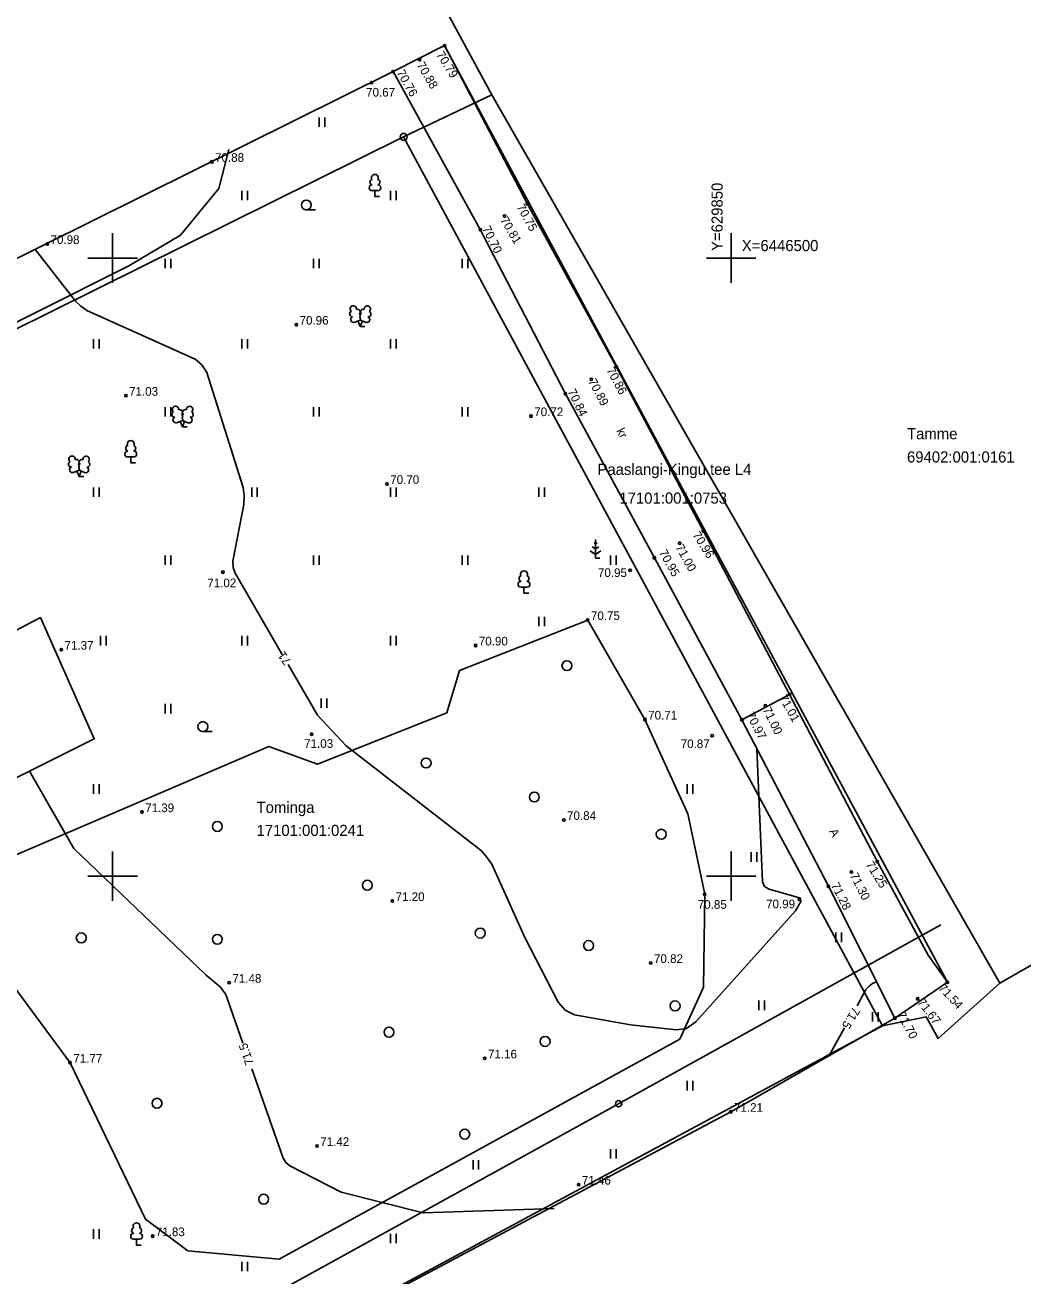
# Model space of a CAD drawing. Extents: x 629029 to 631575, y 6446036 to 6447247.
# Drawn here: x 629792.9 to 629873.6, y 6446417.7 to 6446518.8 of the extents above; entities that cross this region are included whole.
import ezdxf

# ---------------------------------------------------------------- set-up
doc = ezdxf.new("R2010")
doc.units = 0
for name, color, linetype in [('HALJASTUS', 7, 'Continuous'), ('HORISONTAAL-EH2000', 7, 'Continuous'), ('KORGUS-EH2000', 7, 'Continuous'), ('MOOTPIIR', 7, 'Continuous'), ('MPOHULIIN', 7, 'Continuous'), ('PIIR', 7, 'Continuous'), ('PIIRIMLEITUD', 7, 'Continuous'), ('POST', 7, 'Continuous'), ('PUU', 7, 'Continuous'), ('TEE', 7, 'Continuous'), ('VORK', 7, 'Continuous')]:
    doc.layers.add(name, color=color, linetype=linetype)

msp = doc.modelspace()

# ---------------------------------------------------------------- linework, layer by layer
at = {"layer": 'HALJASTUS'}
for p, q in [((629816.69, 6446511.38), (629816.69, 6446510.62)), ((629817.15, 6446511.38), (629817.15, 6446510.62)), ((629810.45, 6446505.44), (629810.45, 6446504.67)), ((629810.91, 6446505.44), (629810.91, 6446504.67)), ((629822.45, 6446505.44), (629822.45, 6446504.67)), ((629822.91, 6446505.44), (629822.91, 6446504.67)), ((629815.66, 6446503.89), (629816.41, 6446503.89)), ((629804.24, 6446499.93), (629804.24, 6446499.17)), ((629804.7, 6446499.93), (629804.7, 6446499.17)), ((629816.24, 6446499.93), (629816.24, 6446499.17)), ((629816.7, 6446499.93), (629816.7, 6446499.17)), ((629828.24, 6446499.93), (629828.24, 6446499.17)), ((629828.7, 6446499.93), (629828.7, 6446499.17)), ((629798.45, 6446493.44), (629798.45, 6446492.67)), ((629798.91, 6446493.44), (629798.91, 6446492.67)), ((629810.45, 6446493.44), (629810.45, 6446492.67)), ((629810.91, 6446493.44), (629810.91, 6446492.67)), ((629822.45, 6446493.44), (629822.45, 6446492.67)), ((629822.91, 6446493.44), (629822.91, 6446492.67)), ((629804.24, 6446487.93), (629804.24, 6446487.17)), ((629804.7, 6446487.93), (629804.7, 6446487.17)), ((629816.24, 6446487.93), (629816.24, 6446487.17)), ((629816.7, 6446487.93), (629816.7, 6446487.17)), ((629828.24, 6446487.93), (629828.24, 6446487.17)), ((629828.7, 6446487.93), (629828.7, 6446487.17)), ((629798.45, 6446481.44), (629798.45, 6446480.67)), ((629798.91, 6446481.44), (629798.91, 6446480.67)), ((629811.24, 6446481.44), (629811.24, 6446480.67)), ((629811.69, 6446481.44), (629811.69, 6446480.67)), ((629822.45, 6446481.44), (629822.45, 6446480.67)), ((629822.91, 6446481.44), (629822.91, 6446480.67)), ((629834.45, 6446481.44), (629834.45, 6446480.67)), ((629834.91, 6446481.44), (629834.91, 6446480.67)), ((629804.24, 6446475.93), (629804.24, 6446475.17)), ((629804.7, 6446475.93), (629804.7, 6446475.17)), ((629816.24, 6446475.93), (629816.24, 6446475.17)), ((629816.7, 6446475.93), (629816.7, 6446475.17)), ((629828.24, 6446475.93), (629828.24, 6446475.17)), ((629828.7, 6446475.93), (629828.7, 6446475.17)), ((629840.24, 6446475.93), (629840.24, 6446475.17)), ((629840.7, 6446475.93), (629840.7, 6446475.17)), ((629834.45, 6446470.99), (629834.45, 6446470.23)), ((629834.91, 6446470.99), (629834.91, 6446470.23)), ((629799.02, 6446469.44), (629799.02, 6446468.67)), ((629799.48, 6446469.44), (629799.48, 6446468.67)), ((629810.45, 6446469.44), (629810.45, 6446468.67)), ((629810.91, 6446469.44), (629810.91, 6446468.67)), ((629822.45, 6446469.44), (629822.45, 6446468.67)), ((629822.91, 6446469.44), (629822.91, 6446468.67)), ((629816.85, 6446464.37), (629816.85, 6446463.61)), ((629817.31, 6446464.37), (629817.31, 6446463.61)), ((629804.24, 6446463.93), (629804.24, 6446463.17)), ((629804.7, 6446463.93), (629804.7, 6446463.17)), ((629807.29, 6446461.7), (629808.04, 6446461.7)), ((629798.45, 6446457.44), (629798.45, 6446456.67)), ((629798.91, 6446457.44), (629798.91, 6446456.67)), ((629846.45, 6446457.44), (629846.45, 6446456.67)), ((629846.91, 6446457.44), (629846.91, 6446456.67)), ((629851.61, 6446451.93), (629851.61, 6446451.17)), ((629852.06, 6446451.93), (629852.06, 6446451.17)), ((629858.45, 6446445.44), (629858.45, 6446444.67)), ((629858.91, 6446445.44), (629858.91, 6446444.67)), ((629852.24, 6446439.93), (629852.24, 6446439.17)), ((629852.7, 6446439.93), (629852.7, 6446439.17)), ((629861.43, 6446439), (629861.43, 6446438.24)), ((629861.88, 6446439), (629861.88, 6446438.24)), ((629846.45, 6446433.44), (629846.45, 6446432.67)), ((629846.91, 6446433.44), (629846.91, 6446432.67)), ((629840.24, 6446427.93), (629840.24, 6446427.17)), ((629840.7, 6446427.93), (629840.7, 6446427.17)), ((629829.13, 6446427.04), (629829.13, 6446426.28)), ((629829.58, 6446427.04), (629829.58, 6446426.28)), ((629798.45, 6446421.44), (629798.45, 6446420.67)), ((629798.91, 6446421.44), (629798.91, 6446420.67)), ((629822.45, 6446421.06), (629822.45, 6446420.3)), ((629822.91, 6446421.06), (629822.91, 6446420.3)), ((629810.45, 6446418.81), (629810.45, 6446418.05)), ((629810.91, 6446418.81), (629810.91, 6446418.05))]:
    msp.add_line(p, q, dxfattribs=at)
msp.add_lwpolyline([(629809.39, 6446508.79), (629808.58, 6446505.62), (629805.49, 6446501.86), (629801.32, 6446499.37), (629762.78, 6446480.03), (629755.08, 6446476.76)], dxfattribs=at)
for points in [[(629780.46, 6446463.72), (629794.16, 6446470.92), (629798.51, 6446461.11), (629784.94, 6446454.33)], [(629790.54, 6446451.03), (629812.62, 6446460.49), (629816.55, 6446459.06), (629827, 6446463.2), (629828.03, 6446466.63), (629838.4, 6446470.72), (629843.03, 6446462.67), (629846.5, 6446455.03), (629847.86, 6446448.53), (629847.77, 6446441.03), (629845.84, 6446436.81), (629813.45, 6446419.01), (629806.07, 6446419.7), (629802.65, 6446422.25), (629796.56, 6446434.91), (629791.5, 6446441.77)]]:
    msp.add_lwpolyline(points, close=True, dxfattribs=at)
for centre in [(629815.66, 6446504.29), (629836.72, 6446467.03), (629807.29, 6446462.1), (629825.34, 6446459.15), (629834.09, 6446456.4), (629808.46, 6446454.02), (629844.34, 6446453.39), (629820.59, 6446449.27), (629797.46, 6446445.01), (629808.46, 6446444.89), (629829.71, 6446445.39), (629838.47, 6446444.39), (629845.47, 6446439.51), (629822.34, 6446437.38), (629834.96, 6446436.63), (629803.59, 6446431.63), (629828.46, 6446429.13), (629812.21, 6446423.87)]:
    msp.add_circle(centre, 0.4, dxfattribs=at)
at = {"layer": 'HORISONTAAL-EH2000'}
for points in [[(629813.7, 6446467.94), (629809.89, 6446474.52), (629809.74, 6446474.97), (629809.72, 6446475.48), (629810.61, 6446480.06), (629810.63, 6446480.78), (629810.54, 6446481.43), (629807.61, 6446490.73), (629807.22, 6446491.36), (629806.66, 6446491.81), (629797.92, 6446495.76), (629797.42, 6446496.1), (629796.99, 6446496.5), (629793.76, 6446500.66)], [(629852.08, 6446460.31), (629852.53, 6446449.54), (629852.69, 6446449.17), (629853.07, 6446448.95), (629855.59, 6446448.22), (629855.63, 6446447.96), (629855.2, 6446447.2), (629847.14, 6446438.21), (629846.38, 6446437.69), (629845.57, 6446437.56), (629841.87, 6446437.97), (629837.34, 6446438.77), (629836.59, 6446439.16), (629836, 6446439.8), (629833.31, 6446445.03), (629830.65, 6446450.96), (629830.22, 6446451.57), (629829.81, 6446452.06), (629818.88, 6446460.53), (629816.55, 6446463.03), (629814.18, 6446467.13)], [(629810.53, 6446436.48), (629809.14, 6446440.44), (629808.71, 6446441.02), (629807.55, 6446442), (629796.87, 6446452.23), (629793.27, 6446458.49)], [(629861.75, 6446441.45), (629861.42, 6446441.31), (629861.15, 6446441.11), (629860.89, 6446440.82), (629860.17, 6446439.52)], [(629859.16, 6446437.73), (629857.88, 6446435.45)], [(629835.7, 6446423.12), (629825.1, 6446422.78), (629818.48, 6446424.45), (629814.31, 6446426.58), (629814.01, 6446426.85), (629813.79, 6446427.18), (629811.25, 6446434.41)]]:
    msp.add_lwpolyline(points, dxfattribs=at)
at = {"layer": 'KORGUS-EH2000'}
for centre in [(629826.83, 6446517.18), (629824.82, 6446516.05), (629822.67, 6446515.08), (629820.93, 6446514.19), (629808.02, 6446507.78), (629833.52, 6446504.41), (629831.68, 6446503.39), (629829.72, 6446502.3), (629794.72, 6446501.14), (629814.85, 6446494.61), (629840.71, 6446491.22), (629838.69, 6446490.19), (629801.07, 6446488.86), (629836.6, 6446489.02), (629833.82, 6446487.21), (629822.18, 6446481.73), (629847.75, 6446477.91), (629845.84, 6446476.93), (629843.79, 6446475.75), (629808.91, 6446474.59), (629841.83, 6446474.74), (629838.4, 6446470.72), (629795.85, 6446468.32), (629829.34, 6446468.66), (629854.72, 6446464.7), (629852.76, 6446463.78), (629843.03, 6446462.67), (629850.86, 6446462.65), (629816.08, 6446461.48), (629848.46, 6446461.36), (629802.37, 6446455.18), (629836.47, 6446454.55), (629861.82, 6446451.17), (629859.72, 6446450.34), (629857.86, 6446449.18), (629822.61, 6446447.99), (629847.86, 6446448.53), (629855.5, 6446448.13), (629843.5, 6446442.98), (629809.42, 6446441.38), (629867.48, 6446441.42), (629865.08, 6446440.08), (629863.23, 6446438.51), (629796.56, 6446434.91), (629830.08, 6446435.26), (629849.97, 6446430.94), (629816.52, 6446428.18), (629837.67, 6446425.05), (629803.23, 6446420.88)]:
    msp.add_circle(centre, 0.1, dxfattribs=at)
at = {"layer": 'MOOTPIIR'}
msp.add_lwpolyline([(629782.74, 6446427.98), (629754.06, 6446481.02), (629822.67, 6446515.08), (629826.83, 6446517.18), (629867.48, 6446441.42), (629863.23, 6446438.51), (629849.97, 6446430.94), (629796.65, 6446402.54), (629789.55, 6446415.39)], close=True, dxfattribs=at)
at = {"layer": 'MPOHULIIN'}
msp.add_lwpolyline([(629792.96, 6446405.14), (629805.66, 6446412.15), (629840.9, 6446431.59), (629866.94, 6446446.05)], dxfattribs=at)
at = {"layer": 'PIIR'}
for points in [[(629608.26, 6446946.11), (629731.7, 6447021.36), (629734.06, 6447017.05), (629827.66, 6446847.09), (629864.24, 6446780.14), (629905.44, 6446704.65), (630004.9, 6446517.56), (629871.72, 6446441.34), (629830.64, 6446513.21), (629735.28, 6446689.01), (629708.18, 6446738.7), (629601.93, 6446930.64)], [(629603.13, 6446400.28), (629476.8, 6446555.33), (629721.47, 6446681.87), (629727.12, 6446684.79), (629735.28, 6446689.01), (629830.64, 6446513.21), (629823.51, 6446509.81), (629756.3, 6446476.44), (629612.19, 6446404.85)], [(629830.64, 6446513.21), (629871.72, 6446441.34), (629866.72, 6446436.86), (629865.75, 6446438.62), (629862.22, 6446437.88), (629823.51, 6446509.81)], [(629756.3, 6446476.44), (629823.51, 6446509.81), (629862.22, 6446437.88), (629799.56, 6446404.07), (629648.94, 6446330.67), (629612.19, 6446404.85)]]:
    msp.add_lwpolyline(points, close=True, dxfattribs=at)
msp.add_lwpolyline([(629028.78, 6446061.75), (629535.51, 6446279.94), (629648.94, 6446330.67), (629799.56, 6446404.07), (629862.22, 6446437.88), (629865.75, 6446438.62), (629866.72, 6446436.86), (629871.72, 6446441.34), (630004.9, 6446517.56), (630006.08, 6446515.78), (630136.15, 6446596.83), (630271.73, 6446680.57), (630323.47, 6446713.12)], dxfattribs=at)
at = {"layer": 'PIIRIMLEITUD'}
msp.add_circle((629823.53, 6446509.8), 0.285, dxfattribs=at)
at = {"layer": 'POST'}
for radius in [0.25, 0.0234]:
    msp.add_circle((629840.9, 6446431.59), radius, dxfattribs=at)
at = {"layer": 'PUU'}
for p, q in [((629821.44, 6446505.45), (629820.96, 6446505.45)), ((629821.2, 6446504.97), (629821.2, 6446505.45)), ((629821.58, 6446504.97), (629821.2, 6446504.97)), ((629819.57, 6446494.81), (629820.01, 6446494.98)), ((629820.01, 6446494.47), (629819.83, 6446494.91)), ((629820.01, 6446494.98), (629820.45, 6446494.8)), ((629820.01, 6446494.47), (629820.19, 6446494.91)), ((629820.39, 6446494.47), (629820.01, 6446494.47)), ((629805.2, 6446486.68), (629805.65, 6446486.86)), ((629805.64, 6446486.35), (629805.47, 6446486.79)), ((629805.64, 6446486.35), (629805.82, 6446486.79)), ((629805.65, 6446486.86), (629806.09, 6446486.68)), ((629806.02, 6446486.35), (629805.64, 6446486.35)), ((629801.7, 6446483.91), (629801.22, 6446483.91)), ((629801.46, 6446483.44), (629801.46, 6446483.91)), ((629801.84, 6446483.44), (629801.46, 6446483.44)), ((629796.84, 6446482.65), (629797.29, 6446482.83)), ((629797.28, 6446482.32), (629797.11, 6446482.76)), ((629797.28, 6446482.32), (629797.46, 6446482.76)), ((629797.66, 6446482.32), (629797.28, 6446482.32)), ((629797.29, 6446482.83), (629797.73, 6446482.65)), ((629838.61, 6446476.31), (629839.03, 6446476.03)), ((629839.03, 6446476.47), (629838.77, 6446476.65)), ((629839.03, 6446476.87), (629838.91, 6446476.95)), ((629839.03, 6446477.22), (629839.03, 6446475.72)), ((629839.16, 6446476.95), (629839.03, 6446476.87)), ((629839.3, 6446476.65), (629839.03, 6446476.47)), ((629839.03, 6446476.03), (629839.46, 6446476.31)), ((629839.39, 6446475.72), (629839.03, 6446475.72)), ((629833.49, 6446473.37), (629833.01, 6446473.37)), ((629833.25, 6446472.9), (629833.25, 6446473.37)), ((629833.63, 6446472.9), (629833.25, 6446472.9)), ((629802.17, 6446420.63), (629801.69, 6446420.63)), ((629801.93, 6446420.16), (629801.93, 6446420.63)), ((629802.31, 6446420.16), (629801.93, 6446420.16))]:
    msp.add_line(p, q, dxfattribs=at)
for points in [[(629820.01, 6446495.48), (629819.99, 6446495.4), (629819.99, 6446495.38), (629820, 6446495.35), (629820.02, 6446495.32), (629820.03, 6446495.3), (629820.01, 6446495.26), (629819.99, 6446495.21), (629819.98, 6446495.19), (629819.99, 6446495.17), (629820, 6446495.14), (629820.03, 6446495.08), (629820.04, 6446495.06), (629820.03, 6446495.04), (629820.02, 6446495.01), (629820.01, 6446494.98)], [(629805.65, 6446487.35), (629805.63, 6446487.28), (629805.63, 6446487.26), (629805.64, 6446487.23), (629805.66, 6446487.19), (629805.66, 6446487.17), (629805.65, 6446487.14), (629805.62, 6446487.09), (629805.62, 6446487.06), (629805.62, 6446487.05), (629805.63, 6446487.02), (629805.67, 6446486.96), (629805.67, 6446486.94), (629805.67, 6446486.92), (629805.65, 6446486.88), (629805.65, 6446486.86)], [(629797.29, 6446483.32), (629797.27, 6446483.25), (629797.27, 6446483.23), (629797.28, 6446483.2), (629797.3, 6446483.16), (629797.3, 6446483.14), (629797.29, 6446483.11), (629797.26, 6446483.06), (629797.26, 6446483.03), (629797.26, 6446483.02), (629797.27, 6446482.99), (629797.31, 6446482.93), (629797.31, 6446482.91), (629797.31, 6446482.89), (629797.29, 6446482.85), (629797.29, 6446482.83)]]:
    msp.add_lwpolyline(points, dxfattribs=at)
for centre, radius, start, end in [((629821.2, 6446506.49), 0.277, 332.5799, 207.4201), ((629820.97, 6446505.68), 0.238, 90.0016, 269.3953), ((629821.03, 6446506.14), 0.233, 109.0217, 253.1415), ((629821.37, 6446506.14), 0.233, 286.8508, 70.9859), ((629821.44, 6446505.68), 0.238, 270.6047, 89.9984), ((629819.38, 6446495.47), 0.224, 111.4304, 274.4987), ((629819.45, 6446495.89), 0.256, 111.5027, 232.5173), ((629819.45, 6446495.89), 0.256, 350.4856, 111.5002), ((629819.79, 6446495.63), 0.224, 308.5041, 111.5725), ((629820.01, 6446495.24), 0.237, 66.7655, 111.5015), ((629820.25, 6446495.63), 0.225, 67.7016, 230.5126), ((629820.59, 6446495.88), 0.256, 67.6168, 188.6314), ((629820.66, 6446495.46), 0.224, 264.6183, 67.6866), ((629820.59, 6446495.88), 0.256, 306.5997, 67.6143), ((629819.48, 6446495.03), 0.237, 111.5014, 291.5004), ((629820.54, 6446495.02), 0.237, 247.6166, 67.6155), ((629805.01, 6446487.35), 0.224, 111.4304, 274.4987), ((629805.08, 6446487.76), 0.256, 111.5027, 232.5173), ((629805.08, 6446487.76), 0.256, 350.4856, 111.5002), ((629805.42, 6446487.51), 0.224, 308.5041, 111.5725), ((629805.88, 6446487.51), 0.225, 67.7016, 230.5126), ((629806.22, 6446487.75), 0.256, 67.6168, 188.6314), ((629806.29, 6446487.34), 0.224, 264.6183, 67.6866), ((629806.22, 6446487.75), 0.256, 306.5997, 67.6143), ((629805.11, 6446486.91), 0.237, 111.5014, 291.5004), ((629805.65, 6446487.12), 0.237, 66.7655, 111.5015), ((629806.18, 6446486.9), 0.237, 247.6166, 67.6155), ((629801.22, 6446484.15), 0.238, 90.0016, 269.3953), ((629801.29, 6446484.61), 0.233, 109.0217, 253.1415), ((629801.46, 6446484.96), 0.277, 332.5799, 207.4201), ((629801.63, 6446484.61), 0.233, 286.8508, 70.9859), ((629801.7, 6446484.15), 0.238, 270.6047, 89.9984), ((629796.65, 6446483.32), 0.224, 111.4304, 274.4987), ((629796.72, 6446483.73), 0.256, 111.5027, 232.5173), ((629796.72, 6446483.73), 0.256, 350.4856, 111.5002), ((629797.06, 6446483.48), 0.224, 308.5041, 111.5725), ((629797.29, 6446483.08), 0.237, 66.7655, 111.5015), ((629797.52, 6446483.48), 0.225, 67.7016, 230.5126), ((629797.86, 6446483.72), 0.256, 67.6168, 188.6314), ((629797.93, 6446483.31), 0.224, 264.6183, 67.6866), ((629797.86, 6446483.72), 0.256, 306.5997, 67.6143), ((629796.76, 6446482.88), 0.237, 111.5014, 291.5004), ((629797.82, 6446482.87), 0.237, 247.6166, 67.6155), ((629833.08, 6446474.07), 0.233, 109.0217, 253.1415), ((629833.25, 6446474.42), 0.277, 332.5799, 207.4201), ((629833.42, 6446474.07), 0.233, 286.8508, 70.9859), ((629833.01, 6446473.61), 0.238, 90.0016, 269.3953), ((629833.49, 6446473.61), 0.238, 270.6047, 89.9984), ((629801.93, 6446421.68), 0.277, 332.5799, 207.4201), ((629801.7, 6446420.87), 0.238, 90.0016, 269.3953), ((629801.76, 6446421.33), 0.233, 109.0217, 253.1415), ((629802.1, 6446421.33), 0.233, 286.8508, 70.9859), ((629802.17, 6446420.87), 0.238, 270.6047, 89.9984)]:
    msp.add_arc(centre, radius, start, end, dxfattribs=at)
at = {"layer": 'TEE'}
msp.add_line((629850.86, 6446462.65), (629854.72, 6446464.7), dxfattribs=at)
for points in [[(629826.83, 6446517.18), (629833.52, 6446504.41), (629840.71, 6446491.22), (629847.75, 6446477.91), (629854.72, 6446464.7), (629861.82, 6446451.17), (629865.91, 6446443.62), (629867.48, 6446441.42)], [(629822.67, 6446515.08), (629829.72, 6446502.3), (629836.6, 6446489.02), (629843.79, 6446475.75), (629850.86, 6446462.65), (629857.86, 6446449.18), (629863.23, 6446438.51)]]:
    msp.add_lwpolyline(points, dxfattribs=at)
at = {"layer": 'VORK'}
for p, q in [((629800, 6446502), (629800, 6446498)), ((629850, 6446502), (629850, 6446498)), ((629798, 6446500), (629802, 6446500)), ((629848, 6446500), (629852, 6446500)), ((629800, 6446452), (629800, 6446448)), ((629850, 6446452), (629850, 6446448)), ((629798, 6446450), (629802, 6446450)), ((629848, 6446450), (629852, 6446450))]:
    msp.add_line(p, q, dxfattribs=at)

# ---------------------------------------------------------------- texts
at = {"layer": 'HORISONTAAL-EH2000'}
for s, rotation, p in [('71', 125.3387, (629814.47, 6446467.39)), ('71.5', 238.3449, (629859.87, 6446439.48)), ('71.5', 109.2798, (629811.43, 6446434.85))]:
    msp.add_text(s, height=0.7, rotation=rotation, dxfattribs=at).set_placement(p)
at = {"layer": 'KORGUS-EH2000'}
for s, rotation, p in [('70.79', 302.1102, (629826.13, 6446516.46)), ('70.88', 300.6242, (629824.55, 6446515.62)), ('70.76', 299.659, (629822.93, 6446515.01)), (' 70.75', 299.0407, (629832.5, 6446504.36)), (' 70.70', 296.5519, (629829.74, 6446502.62)), (' 70.81', 300.6746, (629831.17, 6446503.3)), (' 70.86', 298.1322, (629839.77, 6446491.17)), (' 70.84', 296.3452, (629836.64, 6446489.44)), (' 70.89', 297.8684, (629838.3, 6446490.26)), (' 70.96', 302.4177, (629846.7, 6446477.83)), (' 70.95', 299.1408, (629844.01, 6446476.42)), (' 71.00', 298.9925, (629845.35, 6446476.84)), (' 71.01', 299.296, (629853.71, 6446464.66)), (' 70.97', 297.5996, (629851.07, 6446463.28)), (' 71.00', 295.912, (629852.42, 6446463.72)), (' 71.25', 301.8128, (629860.71, 6446451.17)), (' 71.30', 296.9389, (629859.46, 6446450.3)), (' 71.28', 297.0053, (629857.93, 6446449.5)), (' 71.54', 312.6725, (629866.53, 6446441.09)), (' 71.67', 307.6952, (629864.85, 6446439.98)), (' 71.70', 298.6723, (629863.25, 6446439.04))]:
    msp.add_text(s, height=0.7, rotation=rotation, dxfattribs=at).set_placement(p)
for s, p in [(' 70.67', (629820.23, 6446513.06)), (' 70.88', (629808.02, 6446507.78)), (' 70.98', (629794.72, 6446501.14)), (' 70.96', (629814.85, 6446494.61)), (' 71.03', (629801.07, 6446488.86)), (' 70.72', (629833.82, 6446487.21)), (' 70.70', (629822.18, 6446481.73)), (' 70.95', (629838.97, 6446474.2)), (' 71.02', (629807.39, 6446473.37)), (' 70.75', (629838.4, 6446470.72)), (' 70.90', (629829.34, 6446468.66)), (' 71.37', (629795.85, 6446468.32)), (' 70.71', (629843.03, 6446462.67)), (' 71.03', (629815.22, 6446460.38)), (' 70.87', (629845.66, 6446460.36)), (' 71.39', (629802.37, 6446455.18)), (' 70.84', (629836.47, 6446454.55)), (' 71.20', (629822.61, 6446447.99)), (' 70.85', (629847.04, 6446447.36)), (' 70.99', (629852.56, 6446447.4)), (' 70.82', (629843.5, 6446442.98)), (' 71.48', (629809.42, 6446441.38)), (' 71.16', (629830.08, 6446435.26)), (' 71.77', (629796.56, 6446434.91)), (' 71.21', (629849.97, 6446430.94)), (' 71.42', (629816.52, 6446428.18)), (' 71.46', (629837.67, 6446425.05)), (' 71.83', (629803.23, 6446420.88))]:
    msp.add_text(s, height=0.7, dxfattribs=at).set_placement(p)
at = {"layer": 'PIIR'}
for s, p in [('Tamme', (629864.21, 6446485.34)), ('69402:001:0161', (629864.21, 6446483.46)), ('Paaslangi-Kingu tee L4', (629839.19, 6446482.46)), ('17101:001:0753', (629840.96, 6446480.13)), ('Tominga', (629811.63, 6446455.12)), ('17101:001:0241', (629811.63, 6446453.25))]:
    msp.add_text(s, height=0.9, dxfattribs=at).set_placement(p)
at = {"layer": 'TEE'}
for s, p in [('kr', (629840.7, 6446486.03)), ('A', (629857.9, 6446453.63))]:
    msp.add_text(s, height=0.7, rotation=297.6676, dxfattribs=at).set_placement(p)
at = {"layer": 'VORK'}
msp.add_text('Y=629850', height=0.9, rotation=90, dxfattribs=at).set_placement((629849.31, 6446500.57))
msp.add_text('X=6446500', height=0.9, dxfattribs=at).set_placement((629850.86, 6446500.56))

doc.saveas('drawing.dxf')
